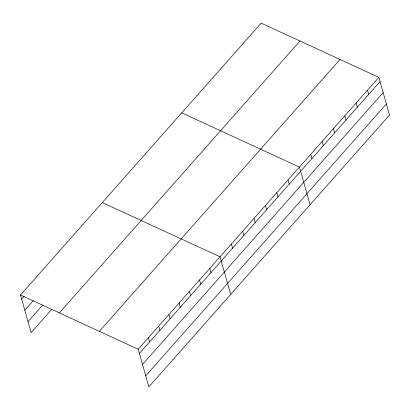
<?xml version="1.0" encoding="UTF-8"?>
<svg xmlns="http://www.w3.org/2000/svg" width="410" height="410" viewBox="0 0 410 410"><rect width="100%" height="100%" fill="white"/><g stroke="black" fill="none" stroke-linecap="round" stroke-linejoin="round"><path stroke-width="0.61" d="M20.5 295.015L261.144 23.124L378.855 77.362L389.5 114.984L148.856 386.876L138.211 349.248L20.5 295.015L31.145 332.638L51.604 309.529M21.689 299.213L24.144 296.44M24.81 310.247L33.4 300.54M28.023 321.609L42.753 304.968M59.342 312.912L299.987 41.026M99.363 331.352L340.008 59.46M138.211 349.248L378.855 77.362M139.4 353.446L380.039 81.559M142.521 364.48L383.16 92.588M145.734 375.842L386.379 103.955M181.732 112.847L299.438 167.08L310.088 204.708M102.321 202.571L220.026 256.803L230.676 294.431M367.509 90.179L368.698 94.377M356.162 102.997L357.351 107.194M344.82 115.815L346.009 120.012M333.473 128.632L334.662 132.83M322.132 141.45L323.316 145.647M310.785 154.262L311.974 158.465M288.097 179.898L289.286 184.1M276.75 192.715L277.939 196.918M265.408 205.533L266.597 209.735M254.062 218.351L255.251 222.553M242.715 231.168L243.904 235.371M231.373 243.986L232.562 248.188M209.802 268.36L210.991 272.563M199.573 279.917L200.762 284.115M189.348 291.474L190.532 295.671M179.119 303.026L180.308 307.228M168.889 314.583L170.078 318.78M158.665 326.14L159.854 330.337M148.435 337.691L149.624 341.894"/></g></svg>
